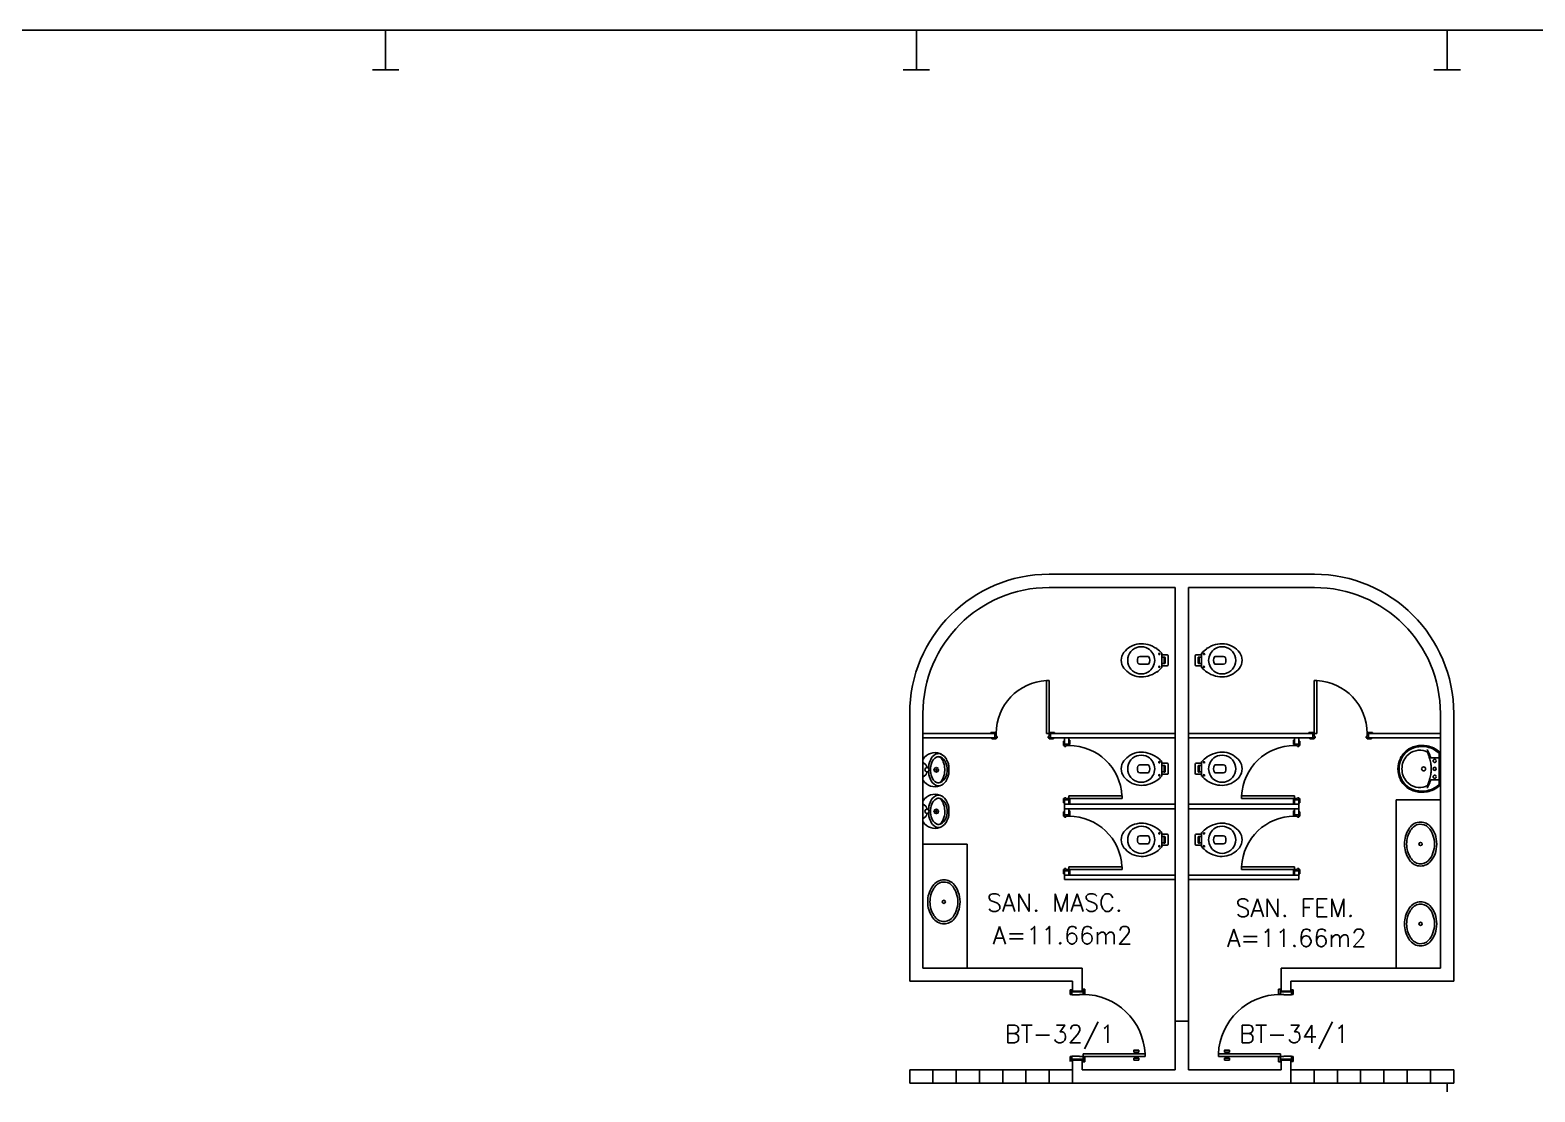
# Model space of a CAD drawing. Extents: x -33.4 to 46.7, y 3.2 to 48.6.
# Drawn here: x -5.62 to 11.4, y 29.24 to 41.24 of the extents above; entities that cross this region are included whole.
import ezdxf

# ---------------------------------------------------------------- set-up
doc = ezdxf.new("R2010")
doc.units = 0
doc.header["$LTSCALE"] = 0.01
doc.header["$MEASUREMENT"] = 0
for name, pattern in [('DASHDOT', [1, 0.5, -0.25, 0, -0.25]), ('DASHED', [0.75, 0.5, -0.25]), ('HIDDEN', [0.375, 0.25, -0.125])]:
    doc.linetypes.add(name, pattern=pattern)
doc.layers.get('0').update_dxf_attribs({"linetype": 'CONTINUOUS'})
for name, color, linetype in [('1', 1, 'CONTINUOUS'), ('3', 2, 'CONTINUOUS'), ('6', 2, 'CONTINUOUS'), ('ALV', 2, 'CONTINUOUS'), ('AREA', 2, 'CONTINUOUS'), ('ENDEREÇO_NOVO', 2, 'CONTINUOUS'), ('ESTR', 9, 'CONTINUOUS'), ('MARCO', 2, 'CONTINUOUS'), ('MOB-WC', 2, 'CONTINUOUS'), ('PC', 2, 'CONTINUOUS'), ('PISO', 1, 'CONTINUOUS'), ('PORTA', 2, 'CONTINUOUS'), ('PROJ', 1, 'HIDDEN'), ('TEXTO', 2, 'CONTINUOUS')]:
    doc.layers.add(name, color=color, linetype=linetype)
doc.styles.add('UNB-100', font='simplex.shx', dxfattribs={"height": 0.2})
doc.styles.add('UNB1-100', font='simplex.shx', dxfattribs={"height": 0.3})

# ---------------------------------------------------------------- blocks, each defined once
blk = doc.blocks.new('PILAR')
at = {"layer": 'ALV'}
for p, q in [((-0.15, 0.225), (0.15, 0.225)), ((0, 0.225), (0, -0.225)), ((-0.15, -0.225), (0.15, -0.225))]:
    blk.add_line(p, q, dxfattribs=at)

msp = doc.modelspace()

# ---------------------------------------------------------------- linework, layer by layer
at = {"color": 1}
for points in [[(9.848, 32.887, -0.108162), (9.871, 32.998, -0.130345), (9.948, 33.096, -0.098496), (10.048, 33.143, -0.106524), (10.178, 33.146, -0.056129), (10.248, 33.123, -0.077465), (10.323, 33.072, -0.260144), (10.328, 33.062), (10.328, 32.887), (10.328, 32.712, -0.260144), (10.323, 32.702, -0.077465), (10.248, 32.65, -0.056129), (10.178, 32.627, -0.106524), (10.048, 32.63, -0.098496), (9.948, 32.677, -0.130345), (9.871, 32.775, -0.108162)], [(9.893, 32.887, -0.185962), (9.948, 33.033, -0.148743), (10.048, 33.092, -0.142138), (10.16, 33.087, -0.114165), (10.175, 33.079, -0.094603), (10.185, 33.066, -0.04407), (10.194, 33.044, -0.029789), (10.209, 32.997, -0.032251), (10.22, 32.937, -0.033186), (10.223, 32.887, -0.033186), (10.22, 32.837, -0.032251), (10.209, 32.777, -0.029789), (10.194, 32.73, -0.04407), (10.185, 32.708, -0.094603), (10.175, 32.695, -0.114165), (10.16, 32.687, -0.142138), (10.048, 32.681, -0.148743), (9.948, 32.74, -0.185962)]]:
    msp.add_lwpolyline(points, format="xyb", close=True, dxfattribs=at)
at = {"color": 1, "linetype": 'HIDDEN'}
for centre in [(10.263, 32.977), (10.263, 32.797)]:
    msp.add_circle(centre, 0.0175, dxfattribs=at)
at = {"color": 1}
msp.add_circle((10.263, 32.887), 0.0175, dxfattribs=at)
at = {"layer": '1'}
for p, q in [((9.828, 32.536), (10.328, 32.536)), ((9.828, 32.536), (9.828, 30.636)), ((4.478, 32.036), (4.978, 32.036)), ((4.978, 32.036), (4.978, 30.636))]:
    msp.add_line(p, q, dxfattribs=at)
for points in [[(9.921, 32.037, -0.145827), (9.969, 32.205, -0.090827), (10.015, 32.257, -0.12568), (10.088, 32.285, -0.221372), (10.209, 32.243, -0.186059), (10.286, 32.037, -0.186059)], [(9.921, 32.037, 0.145827), (9.969, 31.869, 0.090827), (10.015, 31.817, 0.12568), (10.088, 31.789, 0.221372), (10.209, 31.831, 0.186059), (10.286, 32.037, 0.186059)], [(4.532, 31.384, -0.145827), (4.58, 31.552, -0.090827), (4.626, 31.604, -0.12568), (4.699, 31.632, -0.221372), (4.82, 31.59, -0.186059), (4.897, 31.384, -0.186059)], [(4.532, 31.384, 0.145827), (4.58, 31.216, 0.090827), (4.626, 31.164, 0.12568), (4.699, 31.136, 0.221372), (4.82, 31.178, 0.186059), (4.897, 31.384, 0.186059)], [(9.921, 31.135, -0.145827), (9.969, 31.303, -0.090827), (10.015, 31.355, -0.12568), (10.088, 31.383, -0.221372), (10.209, 31.341, -0.186059), (10.286, 31.135, -0.186059)], [(9.921, 31.135, 0.145827), (9.969, 30.967, 0.090827), (10.015, 30.915, 0.12568), (10.088, 30.886, 0.221372), (10.209, 30.929, 0.186059), (10.286, 31.135, 0.186059)]]:
    msp.add_lwpolyline(points, format="xyb", dxfattribs=at)
for points in [[(9.946, 32.037, -0.14623), (9.991, 32.192, -0.09047), (10.03, 32.237, -0.123903), (10.091, 32.26, -0.21906), (10.191, 32.225, -0.185248), (10.261, 32.037, -0.185248), (10.191, 31.848, -0.21906), (10.091, 31.813, -0.123903), (10.03, 31.837, -0.09047), (9.991, 31.882, -0.14623)], [(4.557, 31.384, 0.14623), (4.602, 31.229, 0.09047), (4.641, 31.184, 0.123903), (4.702, 31.161, 0.21906), (4.802, 31.196, 0.185248), (4.872, 31.384, 0.185248), (4.802, 31.573, 0.21906), (4.702, 31.608, 0.123903), (4.641, 31.584, 0.09047), (4.602, 31.539, 0.14623)], [(9.946, 31.135, 0.14623), (9.991, 30.98, 0.09047), (10.03, 30.935, 0.123903), (10.091, 30.911, 0.21906), (10.191, 30.946, 0.185248), (10.261, 31.135, 0.185248), (10.191, 31.323, 0.21906), (10.091, 31.358, 0.123903), (10.03, 31.335, 0.09047), (9.991, 31.29, 0.14623)]]:
    msp.add_lwpolyline(points, format="xyb", close=True, dxfattribs=at)
for centre in [(10.103, 32.037), (4.714, 31.384), (10.103, 31.135)]:
    msp.add_circle(centre, 0.018, dxfattribs=at)
at = {"layer": '3', "color": 1}
for p, q in [((10.224, 33.012), (10.313, 33.012)), ((10.313, 32.761), (10.224, 32.761))]:
    msp.add_line(p, q, dxfattribs=at)
at = {"layer": '3'}
for p, q in [((6.141, 30.391), (6.161, 30.391)), ((6.141, 30.391), (6.141, 30.336)), ((6.141, 30.336), (6.161, 30.336)), ((6.161, 30.391), (6.161, 30.331)), ((6.161, 30.391), (6.161, 30.331)), ((6.288, 30.366), (6.161, 30.366)), ((6.203, 30.331), (6.161, 30.331)), ((6.248, 30.331), (6.203, 30.331)), ((6.288, 30.336), (6.248, 30.336)), ((6.248, 30.336), (6.248, 30.331)), ((6.288, 30.396), (6.288, 30.336)), ((6.308, 30.396), (6.288, 30.396)), ((6.308, 30.341), (6.288, 30.341)), ((6.308, 30.396), (6.308, 30.341)), ((8.498, 30.396), (8.498, 30.341)), ((8.498, 30.396), (8.518, 30.396)), ((8.498, 30.341), (8.518, 30.341)), ((8.518, 30.396), (8.518, 30.336)), ((8.518, 30.366), (8.644, 30.366)), ((8.518, 30.336), (8.558, 30.336)), ((8.558, 30.336), (8.558, 30.331)), ((8.558, 30.331), (8.603, 30.331)), ((8.603, 30.331), (8.644, 30.331)), ((8.644, 30.391), (8.644, 30.331)), ((8.644, 30.391), (8.644, 30.331)), ((8.664, 30.391), (8.644, 30.391)), ((8.664, 30.336), (8.644, 30.336)), ((8.664, 30.391), (8.664, 30.336)), ((6.288, 29.606), (6.161, 29.606)), ((6.248, 29.641), (6.203, 29.641)), ((6.248, 29.636), (6.248, 29.641)), ((6.288, 29.636), (6.248, 29.636)), ((6.988, 29.666), (6.288, 29.666)), ((6.288, 29.666), (6.288, 29.636)), ((6.288, 29.636), (6.988, 29.636)), ((6.288, 29.576), (6.288, 29.636)), ((6.308, 29.631), (6.288, 29.631)), ((6.308, 29.576), (6.308, 29.631)), ((6.863, 29.708), (6.917, 29.708)), ((6.863, 29.685), (6.863, 29.708)), ((6.917, 29.685), (6.863, 29.685)), ((6.863, 29.617), (6.863, 29.594)), ((6.917, 29.617), (6.863, 29.617)), ((6.917, 29.708), (6.917, 29.685)), ((6.917, 29.594), (6.917, 29.617)), ((6.988, 29.636), (6.988, 29.666)), ((7.818, 29.666), (8.518, 29.666)), ((7.818, 29.636), (7.818, 29.666)), ((8.518, 29.636), (7.818, 29.636)), ((7.888, 29.708), (7.888, 29.685)), ((7.943, 29.708), (7.888, 29.708)), ((7.888, 29.685), (7.943, 29.685)), ((7.888, 29.594), (7.888, 29.617)), ((7.888, 29.617), (7.943, 29.617)), ((7.943, 29.685), (7.943, 29.708)), ((7.943, 29.617), (7.943, 29.594)), ((8.498, 29.631), (8.518, 29.631)), ((8.498, 29.576), (8.498, 29.631)), ((8.518, 29.666), (8.518, 29.636)), ((8.518, 29.576), (8.518, 29.636)), ((8.518, 29.636), (8.558, 29.636)), ((8.518, 29.606), (8.644, 29.606)), ((8.558, 29.636), (8.558, 29.641)), ((8.558, 29.641), (8.603, 29.641)), ((6.308, 29.576), (6.288, 29.576)), ((6.863, 29.594), (6.917, 29.594)), ((7.943, 29.594), (7.888, 29.594)), ((8.498, 29.576), (8.518, 29.576))]:
    msp.add_line(p, q, dxfattribs=at)
at = {"layer": '3', "color": 1}
msp.add_lwpolyline([(9.861, 32.887, -0.108329), (9.883, 32.993, -0.130418), (9.955, 33.086, -0.098355), (10.051, 33.131, -0.106392), (10.175, 33.134, -0.055971), (10.242, 33.112, -0.069473), (10.308, 33.068, -0.21084), (10.313, 33.057), (10.313, 32.887), (10.313, 32.717, -0.21084), (10.308, 32.705, -0.069473), (10.242, 32.662, -0.055971), (10.175, 32.64, -0.106392), (10.051, 32.643, -0.098355), (9.955, 32.688, -0.130418), (9.883, 32.781, -0.108329), (9.861, 32.887)], format="xyb", dxfattribs=at)
msp.add_circle((10.138, 32.887), 0.0225, dxfattribs=at)
for centre, radius, start, end in [((10.161, 33.087), 0.0238, 25.5404, 54.0708), ((9.447, 32.723), 0.825, 24.6387, 26.9534), ((9.385, 32.731), 0.879, 19.1503, 22.4827), ((10.225, 33.023), 0.0107, 201.2918, 264.2334), ((10.161, 32.687), 0.0238, 305.9292, 334.4596), ((9.447, 33.051), 0.825, 333.0466, 335.3613), ((9.385, 33.043), 0.879, 337.5173, 340.8497), ((10.225, 32.751), 0.0107, 95.7666, 158.7082)]:
    msp.add_arc(centre, radius, start, end, dxfattribs=at)
at = {"layer": '6'}
for points in [[(6.917, 29.708), (6.917, 29.685), (6.863, 29.685), (6.863, 29.708)], [(7.943, 29.708), (7.943, 29.685), (7.888, 29.685), (7.888, 29.708)]]:
    msp.add_lwpolyline(points, close=True, dxfattribs=at)
at = {"layer": 'ALV'}
for p, q in [((5.903, 35.086), (8.903, 35.086)), ((5.903, 34.936), (7.328, 34.936)), ((7.328, 34.936), (7.328, 29.486)), ((7.478, 34.936), (8.903, 34.936)), ((7.478, 34.936), (7.478, 29.486)), ((4.328, 33.511), (4.328, 30.486)), ((4.478, 33.511), (4.478, 30.636)), ((10.328, 33.511), (10.328, 30.636)), ((10.478, 33.511), (10.478, 30.486)), ((4.478, 33.286), (5.29, 33.286)), ((4.478, 33.236), (5.29, 33.236)), ((5.92, 33.286), (7.328, 33.286)), ((5.92, 33.236), (7.328, 33.236)), ((8.885, 33.286), (7.478, 33.286)), ((8.885, 33.236), (7.478, 33.236)), ((10.328, 33.286), (9.515, 33.286)), ((10.328, 33.236), (9.515, 33.236)), ((7.328, 32.486), (6.078, 32.486)), ((7.328, 32.436), (6.078, 32.436)), ((7.478, 32.486), (8.728, 32.486)), ((7.478, 32.436), (8.728, 32.436)), ((6.078, 31.686), (7.328, 31.686)), ((8.728, 31.686), (7.478, 31.686)), ((6.078, 31.636), (7.328, 31.636)), ((8.728, 31.636), (7.478, 31.636)), ((4.478, 30.636), (6.278, 30.636)), ((6.278, 30.636), (6.278, 30.376)), ((8.528, 30.636), (8.528, 30.376)), ((8.528, 30.636), (10.328, 30.636)), ((4.328, 30.486), (6.168, 30.486)), ((6.168, 30.486), (6.168, 30.376)), ((8.638, 30.486), (8.638, 30.376)), ((8.638, 30.486), (10.478, 30.486)), ((6.168, 30.376), (6.278, 30.376)), ((8.638, 30.376), (8.528, 30.376)), ((7.328, 30.036), (7.478, 30.036)), ((6.141, 29.581), (6.141, 29.636)), ((6.141, 29.636), (6.161, 29.636)), ((6.161, 29.581), (6.161, 29.641)), ((6.203, 29.641), (6.161, 29.641)), ((8.603, 29.641), (8.644, 29.641)), ((8.644, 29.581), (8.644, 29.641)), ((8.664, 29.636), (8.644, 29.636)), ((8.664, 29.581), (8.664, 29.636)), ((4.328, 29.336), (4.328, 29.486)), ((4.328, 29.486), (6.168, 29.486)), ((4.59, 29.336), (4.59, 29.486)), ((4.853, 29.336), (4.853, 29.486)), ((5.116, 29.336), (5.116, 29.486)), ((5.379, 29.336), (5.379, 29.486)), ((5.642, 29.336), (5.642, 29.486)), ((5.905, 29.336), (5.905, 29.486)), ((6.168, 29.596), (6.278, 29.596)), ((6.168, 29.596), (6.168, 29.486)), ((6.168, 29.486), (6.168, 29.336)), ((6.278, 29.596), (6.278, 29.486)), ((6.278, 29.486), (7.328, 29.486)), ((7.478, 29.486), (8.528, 29.486)), ((8.528, 29.596), (8.528, 29.486)), ((8.638, 29.596), (8.528, 29.596)), ((8.638, 29.596), (8.638, 29.486)), ((8.638, 29.486), (8.638, 29.336)), ((10.478, 29.486), (8.638, 29.486)), ((8.664, 29.581), (8.644, 29.581)), ((8.9, 29.336), (8.9, 29.486)), ((9.163, 29.336), (9.163, 29.486)), ((9.426, 29.336), (9.426, 29.486)), ((9.689, 29.336), (9.689, 29.486)), ((9.952, 29.336), (9.952, 29.486)), ((10.215, 29.336), (10.215, 29.486)), ((10.478, 29.336), (10.478, 29.486)), ((6.168, 29.336), (4.328, 29.336)), ((6.168, 29.336), (8.638, 29.336)), ((8.638, 29.336), (10.478, 29.336))]:
    msp.add_line(p, q, dxfattribs=at)
at = {"layer": 'ALV', "color": 2}
for p, q in [((5.29, 33.286), (5.29, 33.236)), ((5.92, 33.286), (5.92, 33.236)), ((6.078, 33.236), (6.078, 33.166)), ((6.128, 33.236), (6.128, 33.166)), ((8.678, 33.236), (8.678, 33.166)), ((8.728, 33.236), (8.728, 33.166)), ((8.885, 33.286), (8.885, 33.236)), ((9.515, 33.286), (9.515, 33.236)), ((6.128, 33.166), (6.078, 33.166)), ((8.678, 33.166), (8.728, 33.166)), ((6.128, 32.536), (6.078, 32.536)), ((6.078, 32.536), (6.078, 32.366)), ((6.128, 32.536), (6.128, 32.486)), ((8.678, 32.536), (8.678, 32.486)), ((8.678, 32.536), (8.728, 32.536)), ((8.728, 32.536), (8.728, 32.366)), ((6.128, 32.366), (6.078, 32.366)), ((6.128, 32.436), (6.128, 32.366)), ((8.678, 32.436), (8.678, 32.366)), ((8.678, 32.366), (8.728, 32.366)), ((6.128, 31.736), (6.078, 31.736)), ((6.078, 31.736), (6.078, 31.636)), ((6.128, 31.736), (6.128, 31.686)), ((8.678, 31.736), (8.678, 31.686)), ((8.678, 31.736), (8.728, 31.736)), ((8.728, 31.736), (8.728, 31.636))]:
    msp.add_line(p, q, dxfattribs=at)
at = {"layer": 'ALV'}
for centre, radius, start, end in [((5.903, 33.511), 1.575, 90, 180), ((8.903, 33.511), 1.575, 0, 90), ((5.903, 33.511), 1.425, 90, 180), ((8.903, 33.511), 1.425, 0, 90)]:
    msp.add_arc(centre, radius, start, end, dxfattribs=at)
at = {"layer": 'MARCO', "color": 2}
for p, q in [((5.245, 33.286), (5.245, 33.296)), ((5.245, 33.296), (5.295, 33.296)), ((5.255, 33.226), (5.255, 33.236)), ((5.305, 33.226), (5.255, 33.226)), ((5.29, 33.286), (5.295, 33.286)), ((5.29, 33.236), (5.305, 33.236)), ((5.295, 33.296), (5.295, 33.286)), ((5.295, 33.286), (5.305, 33.286)), ((5.305, 33.286), (5.305, 33.251)), ((5.305, 33.251), (5.315, 33.251)), ((5.315, 33.236), (5.305, 33.236)), ((5.305, 33.236), (5.305, 33.226)), ((5.315, 33.251), (5.315, 33.236)), ((5.905, 33.251), (5.895, 33.251)), ((5.895, 33.251), (5.895, 33.236)), ((5.895, 33.236), (5.905, 33.236)), ((5.915, 33.286), (5.905, 33.286)), ((5.905, 33.286), (5.905, 33.251)), ((5.905, 33.236), (5.905, 33.226)), ((5.92, 33.236), (5.905, 33.236)), ((5.905, 33.226), (5.955, 33.226)), ((5.965, 33.296), (5.915, 33.296)), ((5.915, 33.296), (5.915, 33.286)), ((5.92, 33.286), (5.915, 33.286)), ((5.955, 33.226), (5.955, 33.236)), ((5.965, 33.286), (5.965, 33.296)), ((6.068, 33.151), (6.068, 33.201)), ((6.068, 33.201), (6.078, 33.201)), ((6.128, 33.211), (6.138, 33.211)), ((6.138, 33.211), (6.138, 33.161)), ((8.668, 33.211), (8.668, 33.161)), ((8.678, 33.211), (8.668, 33.211)), ((8.738, 33.201), (8.728, 33.201)), ((8.738, 33.151), (8.738, 33.201)), ((8.84, 33.296), (8.89, 33.296)), ((8.84, 33.286), (8.84, 33.296)), ((8.85, 33.226), (8.85, 33.236)), ((8.9, 33.226), (8.85, 33.226)), ((8.885, 33.286), (8.89, 33.286)), ((8.885, 33.236), (8.9, 33.236)), ((8.89, 33.296), (8.89, 33.286)), ((8.89, 33.286), (8.9, 33.286)), ((8.9, 33.286), (8.9, 33.251)), ((8.9, 33.251), (8.91, 33.251)), ((8.9, 33.236), (8.9, 33.226)), ((8.91, 33.236), (8.9, 33.236)), ((8.91, 33.251), (8.91, 33.236)), ((9.49, 33.251), (9.49, 33.236)), ((9.5, 33.251), (9.49, 33.251)), ((9.49, 33.236), (9.5, 33.236)), ((9.5, 33.286), (9.5, 33.251)), ((9.51, 33.286), (9.5, 33.286)), ((9.515, 33.236), (9.5, 33.236)), ((9.5, 33.236), (9.5, 33.226)), ((9.5, 33.226), (9.55, 33.226)), ((9.51, 33.296), (9.51, 33.286)), ((9.56, 33.296), (9.51, 33.296)), ((9.515, 33.286), (9.51, 33.286)), ((9.55, 33.226), (9.55, 33.236)), ((9.56, 33.286), (9.56, 33.296)), ((6.078, 33.151), (6.068, 33.151)), ((6.078, 33.166), (6.078, 33.151)), ((6.078, 33.141), (6.078, 33.151)), ((6.093, 33.141), (6.078, 33.141)), ((6.128, 33.151), (6.093, 33.151)), ((6.093, 33.151), (6.093, 33.141)), ((6.128, 33.166), (6.128, 33.161)), ((6.138, 33.161), (6.128, 33.161)), ((6.128, 33.161), (6.128, 33.151)), ((8.668, 33.161), (8.678, 33.161)), ((8.678, 33.166), (8.678, 33.161)), ((8.678, 33.161), (8.678, 33.151)), ((8.678, 33.151), (8.713, 33.151)), ((8.713, 33.151), (8.713, 33.141)), ((8.713, 33.141), (8.728, 33.141)), ((8.728, 33.166), (8.728, 33.151)), ((8.728, 33.151), (8.738, 33.151)), ((8.728, 33.141), (8.728, 33.151)), ((6.078, 32.551), (6.068, 32.551)), ((6.068, 32.551), (6.068, 32.501)), ((6.068, 32.501), (6.078, 32.501)), ((6.093, 32.561), (6.078, 32.561)), ((6.078, 32.561), (6.078, 32.551)), ((6.078, 32.536), (6.078, 32.551)), ((6.093, 32.551), (6.093, 32.561)), ((6.128, 32.551), (6.093, 32.551)), ((6.128, 32.541), (6.128, 32.551)), ((6.138, 32.541), (6.128, 32.541)), ((6.128, 32.536), (6.128, 32.541)), ((6.138, 32.491), (6.138, 32.541)), ((8.668, 32.541), (8.678, 32.541)), ((8.668, 32.491), (8.668, 32.541)), ((8.678, 32.551), (8.713, 32.551)), ((8.678, 32.541), (8.678, 32.551)), ((8.678, 32.536), (8.678, 32.541)), ((8.713, 32.561), (8.728, 32.561)), ((8.713, 32.551), (8.713, 32.561)), ((8.728, 32.561), (8.728, 32.551)), ((8.728, 32.536), (8.728, 32.551)), ((8.728, 32.551), (8.738, 32.551)), ((8.738, 32.501), (8.728, 32.501)), ((8.738, 32.551), (8.738, 32.501)), ((6.068, 32.351), (6.068, 32.401)), ((6.068, 32.401), (6.078, 32.401)), ((6.078, 32.351), (6.068, 32.351)), ((6.078, 32.366), (6.078, 32.351)), ((6.078, 32.341), (6.078, 32.351)), ((6.093, 32.341), (6.078, 32.341)), ((6.128, 32.351), (6.093, 32.351)), ((6.093, 32.351), (6.093, 32.341)), ((6.128, 32.491), (6.138, 32.491)), ((6.128, 32.411), (6.138, 32.411)), ((6.128, 32.366), (6.128, 32.361)), ((6.138, 32.361), (6.128, 32.361)), ((6.128, 32.361), (6.128, 32.351)), ((6.138, 32.411), (6.138, 32.361)), ((8.678, 32.491), (8.668, 32.491)), ((8.668, 32.411), (8.668, 32.361)), ((8.678, 32.411), (8.668, 32.411)), ((8.668, 32.361), (8.678, 32.361)), ((8.678, 32.366), (8.678, 32.361)), ((8.678, 32.361), (8.678, 32.351)), ((8.678, 32.351), (8.713, 32.351)), ((8.713, 32.351), (8.713, 32.341)), ((8.713, 32.341), (8.728, 32.341)), ((8.738, 32.401), (8.728, 32.401)), ((8.728, 32.366), (8.728, 32.351)), ((8.728, 32.351), (8.738, 32.351)), ((8.728, 32.341), (8.728, 32.351)), ((8.738, 32.351), (8.738, 32.401)), ((6.078, 31.751), (6.068, 31.751)), ((6.068, 31.751), (6.068, 31.701)), ((6.068, 31.701), (6.078, 31.701)), ((6.093, 31.761), (6.078, 31.761)), ((6.078, 31.761), (6.078, 31.751)), ((6.078, 31.736), (6.078, 31.751)), ((6.093, 31.751), (6.093, 31.761)), ((6.128, 31.751), (6.093, 31.751)), ((6.128, 31.741), (6.128, 31.751)), ((6.138, 31.741), (6.128, 31.741)), ((6.128, 31.736), (6.128, 31.741)), ((6.128, 31.691), (6.138, 31.691)), ((6.138, 31.691), (6.138, 31.741)), ((8.668, 31.741), (8.678, 31.741)), ((8.668, 31.691), (8.668, 31.741)), ((8.678, 31.691), (8.668, 31.691)), ((8.678, 31.751), (8.713, 31.751)), ((8.678, 31.741), (8.678, 31.751)), ((8.678, 31.736), (8.678, 31.741)), ((8.713, 31.761), (8.728, 31.761)), ((8.713, 31.751), (8.713, 31.761)), ((8.728, 31.761), (8.728, 31.751)), ((8.728, 31.736), (8.728, 31.751)), ((8.728, 31.751), (8.738, 31.751)), ((8.738, 31.701), (8.728, 31.701)), ((8.738, 31.751), (8.738, 31.701))]:
    msp.add_line(p, q, dxfattribs=at)
at = {"layer": 'MOB-WC', "color": 1}
for p, q in [((7.18, 34.188), (7.18, 34.183)), ((7.18, 34.183), (7.18, 34.176)), ((7.18, 34.176), (7.238, 34.176)), ((7.238, 34.051), (7.18, 34.051)), ((7.18, 34.051), (7.18, 34.044)), ((7.18, 34.044), (7.18, 34.039)), ((7.25, 34.165), (7.25, 34.113)), ((7.25, 34.113), (7.25, 34.062)), ((7.555, 34.165), (7.555, 34.113)), ((7.555, 34.113), (7.555, 34.062)), ((7.625, 34.176), (7.567, 34.176)), ((7.567, 34.051), (7.625, 34.051)), ((7.625, 34.188), (7.625, 34.183)), ((7.625, 34.183), (7.625, 34.176)), ((7.625, 34.051), (7.625, 34.044)), ((7.625, 34.044), (7.625, 34.039)), ((7.18, 32.962), (7.18, 32.957)), ((7.18, 32.957), (7.18, 32.95)), ((7.18, 32.95), (7.238, 32.95)), ((7.25, 32.939), (7.25, 32.888)), ((7.25, 32.888), (7.25, 32.836)), ((7.555, 32.939), (7.555, 32.888)), ((7.555, 32.888), (7.555, 32.836)), ((7.625, 32.95), (7.567, 32.95)), ((7.625, 32.962), (7.625, 32.957)), ((7.625, 32.957), (7.625, 32.95)), ((7.238, 32.825), (7.18, 32.825)), ((7.18, 32.825), (7.18, 32.818)), ((7.18, 32.818), (7.18, 32.813)), ((7.567, 32.825), (7.625, 32.825)), ((7.625, 32.825), (7.625, 32.818)), ((7.625, 32.818), (7.625, 32.813)), ((7.18, 32.16), (7.18, 32.155)), ((7.18, 32.155), (7.18, 32.148)), ((7.625, 32.16), (7.625, 32.155)), ((7.625, 32.155), (7.625, 32.148)), ((7.18, 32.148), (7.238, 32.148)), ((7.238, 32.023), (7.18, 32.023)), ((7.18, 32.023), (7.18, 32.016)), ((7.18, 32.016), (7.18, 32.011)), ((7.25, 32.137), (7.25, 32.085)), ((7.25, 32.085), (7.25, 32.034)), ((7.555, 32.137), (7.555, 32.085)), ((7.555, 32.085), (7.555, 32.034)), ((7.625, 32.148), (7.567, 32.148)), ((7.567, 32.023), (7.625, 32.023)), ((7.625, 32.023), (7.625, 32.016)), ((7.625, 32.016), (7.625, 32.011))]:
    msp.add_line(p, q, dxfattribs=at)
for points in [[(7.098, 34.113, 0.268395), (7.02, 34.247, 0.179674), (6.92, 34.264, 0.170707), (6.829, 34.213, 0.179561), (6.792, 34.113, 0.179561), (6.829, 34.013, 0.170707), (6.92, 33.962, 0.179674), (7.02, 33.98, 0.268395)], [(7.707, 34.113, -0.268395), (7.785, 34.247, -0.179674), (7.885, 34.264, -0.170707), (7.976, 34.213, -0.179561), (8.013, 34.113, -0.179561), (7.976, 34.013, -0.170707), (7.885, 33.962, -0.179674), (7.785, 33.98, -0.268395)], [(6.907, 34.083, -0.183333), (6.907, 34.143, -0.302776), (6.93, 34.158), (7.026, 34.158, -0.370787), (7.026, 34.069), (6.93, 34.069, -0.302776)], [(7.898, 34.083, 0.183333), (7.898, 34.143, 0.302776), (7.875, 34.158), (7.779, 34.158, 0.370787), (7.779, 34.069), (7.875, 34.069, 0.302776)], [(7.098, 32.888, 0.268395), (7.02, 33.021, 0.179674), (6.92, 33.039, 0.170707), (6.829, 32.988, 0.179561), (6.792, 32.888, 0.179561), (6.829, 32.788, 0.170707), (6.92, 32.737, 0.179674), (7.02, 32.754, 0.268395)], [(7.707, 32.888, -0.268395), (7.785, 33.021, -0.179674), (7.885, 33.039, -0.170707), (7.976, 32.988, -0.179561), (8.013, 32.888, -0.179561), (7.976, 32.788, -0.170707), (7.885, 32.737, -0.179674), (7.785, 32.754, -0.268395)], [(6.907, 32.858, -0.183333), (6.907, 32.918, -0.302776), (6.93, 32.932), (7.026, 32.932, -0.370787), (7.026, 32.843), (6.93, 32.843, -0.302776)], [(7.898, 32.858, 0.183333), (7.898, 32.918, 0.302776), (7.875, 32.932), (7.779, 32.932, 0.370787), (7.779, 32.843), (7.875, 32.843, 0.302776)], [(7.098, 32.085, 0.268395), (7.02, 32.219, 0.179674), (6.92, 32.236, 0.170707), (6.829, 32.185, 0.179561), (6.792, 32.085, 0.179561), (6.829, 31.985, 0.170707), (6.92, 31.934, 0.179674), (7.02, 31.952, 0.268395)], [(7.707, 32.085, -0.268395), (7.785, 32.219, -0.179674), (7.885, 32.236, -0.170707), (7.976, 32.185, -0.179561), (8.013, 32.085, -0.179561), (7.976, 31.985, -0.170707), (7.885, 31.934, -0.179674), (7.785, 31.952, -0.268395)], [(6.907, 32.055, -0.183333), (6.907, 32.115, -0.302776), (6.93, 32.13), (7.026, 32.13, -0.370787), (7.026, 32.041), (6.93, 32.041, -0.302776)], [(7.898, 32.055, 0.183333), (7.898, 32.115, 0.302776), (7.875, 32.13), (7.779, 32.13, 0.370787), (7.779, 32.041), (7.875, 32.041, 0.302776)]]:
    msp.add_lwpolyline(points, format="xyb", close=True, dxfattribs=at)
for points in [[(7.18, 34.176), (7.18, 34.113)], [(7.18, 34.051), (7.18, 34.113)], [(7.203, 34.149), (7.203, 34.113), (7.203, 34.078)], [(7.602, 34.149), (7.602, 34.113), (7.602, 34.078)], [(7.625, 34.176), (7.625, 34.113)], [(7.625, 34.051), (7.625, 34.113)], [(7.18, 32.95), (7.18, 32.888)], [(7.18, 32.825), (7.18, 32.888)], [(7.203, 32.923), (7.203, 32.888), (7.203, 32.852)], [(7.602, 32.923), (7.602, 32.888), (7.602, 32.852)], [(7.625, 32.95), (7.625, 32.888)], [(7.625, 32.825), (7.625, 32.888)], [(7.18, 32.148), (7.18, 32.085)], [(7.18, 32.023), (7.18, 32.085)], [(7.203, 32.121), (7.203, 32.085), (7.203, 32.05)], [(7.602, 32.121), (7.602, 32.085), (7.602, 32.05)], [(7.625, 32.148), (7.625, 32.085)], [(7.625, 32.023), (7.625, 32.085)]]:
    msp.add_lwpolyline(points, dxfattribs=at)
for points in [[(7.18, 34.157, 0.380199), (7.188, 34.149), (7.199, 34.149, 0.087349), (7.203, 34.15, -0.172037), (7.212, 34.15, -0.102747), (7.214, 34.149, -0.167994), (7.215, 34.145), (7.215, 34.113)], [(7.18, 34.07, -0.380199), (7.188, 34.077), (7.199, 34.077, -0.087349), (7.203, 34.076, 0.172037), (7.212, 34.076, 0.102747), (7.214, 34.078, 0.167994), (7.215, 34.082), (7.215, 34.113)], [(7.625, 34.157, -0.380199), (7.617, 34.149), (7.606, 34.149, -0.087349), (7.602, 34.15, 0.172037), (7.594, 34.15, 0.102747), (7.592, 34.149, 0.167994), (7.59, 34.145), (7.59, 34.113)], [(7.625, 34.07, 0.380199), (7.617, 34.077), (7.606, 34.077, 0.087349), (7.602, 34.076, -0.172037), (7.594, 34.076, -0.102747), (7.592, 34.078, -0.167994), (7.59, 34.082), (7.59, 34.113)], [(7.18, 32.931, 0.380199), (7.188, 32.924), (7.199, 32.924, 0.087349), (7.203, 32.925, -0.172037), (7.212, 32.925, -0.102747), (7.214, 32.923, -0.167994), (7.215, 32.919), (7.215, 32.888)], [(7.18, 32.844, -0.380199), (7.188, 32.852), (7.199, 32.852, -0.087349), (7.203, 32.851, 0.172037), (7.212, 32.851, 0.102747), (7.214, 32.852, 0.167994), (7.215, 32.856), (7.215, 32.888)], [(7.625, 32.931, -0.380199), (7.617, 32.924), (7.606, 32.924, -0.087349), (7.602, 32.925, 0.172037), (7.594, 32.925, 0.102747), (7.592, 32.923, 0.167994), (7.59, 32.919), (7.59, 32.888)], [(7.625, 32.844, 0.380199), (7.617, 32.852), (7.606, 32.852, 0.087349), (7.602, 32.851, -0.172037), (7.594, 32.851, -0.102747), (7.592, 32.852, -0.167994), (7.59, 32.856), (7.59, 32.888)], [(7.18, 32.129, 0.380199), (7.188, 32.121), (7.199, 32.121, 0.087349), (7.203, 32.122, -0.172037), (7.212, 32.122, -0.102747), (7.214, 32.121, -0.167994), (7.215, 32.117), (7.215, 32.085)], [(7.18, 32.042, -0.380199), (7.188, 32.049), (7.199, 32.049, -0.087349), (7.203, 32.048, 0.172037), (7.212, 32.048, 0.102747), (7.214, 32.05, 0.167994), (7.215, 32.054), (7.215, 32.085)], [(7.625, 32.129, -0.380199), (7.617, 32.121), (7.606, 32.121, -0.087349), (7.602, 32.122, 0.172037), (7.594, 32.122, 0.102747), (7.592, 32.121, 0.167994), (7.59, 32.117), (7.59, 32.085)], [(7.625, 32.042, 0.380199), (7.617, 32.049), (7.606, 32.049, 0.087349), (7.602, 32.048, -0.172037), (7.594, 32.048, -0.102747), (7.592, 32.05, -0.167994), (7.59, 32.054), (7.59, 32.085)]]:
    msp.add_lwpolyline(points, format="xyb", dxfattribs=at)
for centre in [(7.15, 34.186), (7.655, 34.186), (7.15, 34.04), (7.655, 34.04), (7.15, 32.961), (7.655, 32.961), (7.15, 32.815), (7.655, 32.815), (7.15, 32.158), (7.655, 32.158), (7.15, 32.012), (7.655, 32.012)]:
    msp.add_circle(centre, 0.0075, dxfattribs=at)
for centre, radius, start, end in [((6.869, 34.114), 0.149, 143.0019, 180.1282), ((6.961, 34.038), 0.268, 121.6809, 141.8397), ((6.948, 34.053), 0.248, 96.483, 121.073), ((6.95, 34.058), 0.243, 73.2378, 97.0453), ((6.932, 33.968), 0.335, 55.8476, 74.7475), ((6.939, 33.981), 0.32, 41.9479, 55.5381), ((7.17, 34.188), 0.0102, 358.3086, 45.2439), ((7.635, 34.188), 0.0102, 134.7561, 181.6914), ((7.867, 33.981), 0.32, 124.4619, 138.0521), ((7.873, 33.968), 0.335, 105.2525, 124.1524), ((7.855, 34.058), 0.243, 82.9547, 106.7622), ((7.857, 34.053), 0.248, 58.927, 83.517), ((7.844, 34.038), 0.268, 38.1603, 58.3191), ((7.936, 34.114), 0.149, 359.8718, 36.9981), ((6.869, 34.113), 0.149, 179.8718, 216.9981), ((6.939, 34.245), 0.32, 304.4619, 318.0521), ((7.17, 34.038), 0.0102, 314.7561, 1.6914), ((7.238, 34.164), 0.0118, 3.6802, 91.2989), ((7.238, 34.062), 0.0118, 268.7011, 356.3198), ((7.567, 34.164), 0.0118, 88.7011, 176.3198), ((7.567, 34.062), 0.0118, 183.6802, 271.2989), ((7.635, 34.038), 0.0102, 178.3086, 225.2439), ((7.867, 34.245), 0.32, 221.9479, 235.5381), ((7.936, 34.113), 0.149, 323.0019, 0.1282), ((6.961, 34.189), 0.268, 218.1603, 238.3191), ((6.948, 34.173), 0.248, 238.927, 263.517), ((6.95, 34.168), 0.243, 262.9547, 286.7622), ((6.932, 34.259), 0.335, 285.2525, 304.1524), ((7.873, 34.259), 0.335, 235.8476, 254.7475), ((7.855, 34.168), 0.243, 253.2378, 277.0453), ((7.857, 34.173), 0.248, 276.483, 301.073), ((7.844, 34.189), 0.268, 301.6809, 321.8397), ((6.961, 32.812), 0.268, 121.6809, 141.8397), ((6.948, 32.828), 0.248, 96.483, 121.073), ((6.95, 32.833), 0.243, 73.2378, 97.0453), ((6.932, 32.742), 0.335, 55.8476, 74.7475), ((6.939, 32.755), 0.32, 41.9479, 55.5381), ((7.867, 32.755), 0.32, 124.4619, 138.0521), ((7.873, 32.742), 0.335, 105.2525, 124.1524), ((7.855, 32.833), 0.243, 82.9547, 106.7622), ((7.857, 32.828), 0.248, 58.927, 83.517), ((7.844, 32.812), 0.268, 38.1603, 58.3191), ((6.869, 32.888), 0.149, 143.0019, 180.1282), ((6.869, 32.887), 0.149, 179.8718, 216.9981), ((7.17, 32.962), 0.0102, 358.3086, 45.2439), ((7.238, 32.938), 0.0118, 3.6802, 91.2989), ((7.238, 32.837), 0.0118, 268.7011, 356.3198), ((7.567, 32.938), 0.0118, 88.7011, 176.3198), ((7.567, 32.837), 0.0118, 183.6802, 271.2989), ((7.635, 32.962), 0.0102, 134.7561, 181.6914), ((7.936, 32.888), 0.149, 359.8718, 36.9981), ((7.936, 32.887), 0.149, 323.0019, 0.1282), ((6.961, 32.963), 0.268, 218.1603, 238.3191), ((6.948, 32.948), 0.248, 238.927, 263.517), ((6.95, 32.943), 0.243, 262.9547, 286.7622), ((6.932, 33.033), 0.335, 285.2525, 304.1524), ((6.939, 33.02), 0.32, 304.4619, 318.0521), ((7.17, 32.813), 0.0102, 314.7561, 1.6914), ((7.635, 32.813), 0.0102, 178.3086, 225.2439), ((7.867, 33.02), 0.32, 221.9479, 235.5381), ((7.873, 33.033), 0.335, 235.8476, 254.7475), ((7.855, 32.943), 0.243, 253.2378, 277.0453), ((7.857, 32.948), 0.248, 276.483, 301.073), ((7.844, 32.963), 0.268, 301.6809, 321.8397), ((6.869, 32.086), 0.149, 143.0019, 180.1282), ((6.961, 32.01), 0.268, 121.6809, 141.8397), ((6.948, 32.025), 0.248, 96.483, 121.073), ((6.95, 32.03), 0.243, 73.2378, 97.0453), ((6.932, 31.94), 0.335, 55.8476, 74.7475), ((6.939, 31.953), 0.32, 41.9479, 55.5381), ((7.17, 32.16), 0.0102, 358.3086, 45.2439), ((7.635, 32.16), 0.0102, 134.7561, 181.6914), ((7.867, 31.953), 0.32, 124.4619, 138.0521), ((7.873, 31.94), 0.335, 105.2525, 124.1524), ((7.855, 32.03), 0.243, 82.9547, 106.7622), ((7.857, 32.025), 0.248, 58.927, 83.517), ((7.844, 32.01), 0.268, 38.1603, 58.3191), ((7.936, 32.086), 0.149, 359.8718, 36.9981), ((6.869, 32.085), 0.149, 179.8718, 216.9981), ((6.961, 32.161), 0.268, 218.1603, 238.3191), ((6.939, 32.218), 0.32, 304.4619, 318.0521), ((7.17, 32.011), 0.0102, 314.7561, 1.6914), ((7.238, 32.136), 0.0118, 3.6802, 91.2989), ((7.238, 32.035), 0.0118, 268.7011, 356.3198), ((7.567, 32.136), 0.0118, 88.7011, 176.3198), ((7.567, 32.035), 0.0118, 183.6802, 271.2989), ((7.635, 32.011), 0.0102, 178.3086, 225.2439), ((7.867, 32.218), 0.32, 221.9479, 235.5381), ((7.844, 32.161), 0.268, 301.6809, 321.8397), ((7.936, 32.085), 0.149, 323.0019, 0.1282), ((6.948, 32.145), 0.248, 238.927, 263.517), ((6.95, 32.14), 0.243, 262.9547, 286.7622), ((6.932, 32.231), 0.335, 285.2525, 304.1524), ((7.873, 32.231), 0.335, 235.8476, 254.7475), ((7.855, 32.14), 0.243, 253.2378, 277.0453), ((7.857, 32.145), 0.248, 276.483, 301.073)]:
    msp.add_arc(centre, radius, start, end, dxfattribs=at)
at = {"layer": 'PC', "color": 1}
for points in [[(4.771, 32.877), (4.771, 32.879, 0.008051), (4.77, 32.911, 0.08407), (4.761, 32.955, 0.022672), (4.749, 32.983, 0.027927), (4.735, 33.009, 0.144523), (4.67, 33.06, 0.34805), (4.48, 32.997, 0.162816), (4.477, 32.988), (4.477, 32.877), (4.477, 32.765, 0.162816), (4.48, 32.757, 0.34805), (4.67, 32.694, 0.144523), (4.735, 32.745, 0.027927), (4.749, 32.771, 0.022672), (4.761, 32.799, 0.08407), (4.77, 32.842, 0.008051), (4.771, 32.875)], [(4.724, 32.877), (4.724, 32.885, 0.102017), (4.708, 32.967, 0.100634), (4.677, 33.014, 0.31043), (4.635, 33.021, 0.029837), (4.63, 33.019, 0.193887), (4.577, 32.957, 0.096635), (4.562, 32.877, 0.096635), (4.577, 32.797, 0.193887), (4.63, 32.734, 0.029837), (4.635, 32.732, 0.31043), (4.677, 32.74, 0.100634), (4.708, 32.787, 0.102017), (4.724, 32.869)], [(4.771, 32.407), (4.771, 32.408, 0.008051), (4.77, 32.441, 0.08407), (4.761, 32.485, 0.022672), (4.749, 32.513, 0.027927), (4.735, 32.538, 0.144523), (4.67, 32.59, 0.34805), (4.48, 32.527, 0.162816), (4.477, 32.518), (4.477, 32.407), (4.477, 32.295, 0.162816), (4.48, 32.287, 0.34805), (4.67, 32.224, 0.144523), (4.735, 32.275, 0.027927), (4.749, 32.301, 0.022672), (4.761, 32.328, 0.08407), (4.77, 32.372, 0.008051), (4.771, 32.405)], [(4.724, 32.407), (4.724, 32.415, 0.102017), (4.708, 32.497, 0.100634), (4.677, 32.544, 0.31043), (4.635, 32.551, 0.029837), (4.63, 32.549, 0.193887), (4.577, 32.487, 0.096635), (4.562, 32.407, 0.096635), (4.577, 32.327, 0.193887), (4.63, 32.264, 0.029837), (4.635, 32.262, 0.31043), (4.677, 32.27, 0.100634), (4.708, 32.316, 0.102017), (4.724, 32.399)]]:
    msp.add_lwpolyline(points, format="xyb", close=True, dxfattribs=at)
for points in [[(4.541, 32.893, -0.100603), (4.559, 32.977, -0.114611), (4.6, 33.038, -0.309836), (4.686, 33.052, -0.309836)], [(4.638, 33.022), (4.642, 33.024, -0.189039), (4.673, 33.022, -0.189014), (4.737, 32.956, -0.116802), (4.752, 32.877, -0.116802), (4.737, 32.797, -0.189014), (4.673, 32.732, -0.189039), (4.642, 32.73), (4.638, 32.731)], [(4.479, 32.957), (4.511, 32.934, -0.1805), (4.518, 32.922), (4.52, 32.909, 0.35029), (4.525, 32.903, -0.252034), (4.54, 32.896)], [(4.479, 32.796), (4.511, 32.82, 0.1805), (4.518, 32.831), (4.52, 32.845, -0.35029), (4.525, 32.851, 0.252034), (4.54, 32.857)], [(4.541, 32.861, 0.100603), (4.559, 32.777, 0.114611), (4.6, 32.716, 0.309836), (4.686, 32.702, 0.309836)], [(4.541, 32.423, -0.100603), (4.559, 32.507, -0.114611), (4.6, 32.568, -0.309836), (4.686, 32.582, -0.309836)], [(4.638, 32.552), (4.642, 32.553, -0.189039), (4.673, 32.552, -0.189014), (4.737, 32.486, -0.116802), (4.752, 32.407, -0.116802), (4.737, 32.327, -0.189014), (4.673, 32.262, -0.189039), (4.642, 32.26), (4.638, 32.261)], [(4.479, 32.487), (4.511, 32.464, -0.1805), (4.518, 32.452), (4.52, 32.439, 0.35029), (4.525, 32.433, -0.252034), (4.54, 32.426)], [(4.479, 32.326), (4.511, 32.35, 0.1805), (4.518, 32.361), (4.52, 32.375, -0.35029), (4.525, 32.381, 0.252034), (4.54, 32.387)], [(4.541, 32.391, 0.100603), (4.559, 32.307, 0.114611), (4.6, 32.246, 0.309836), (4.686, 32.232, 0.309836)]]:
    msp.add_lwpolyline(points, format="xyb", dxfattribs=at)
for centre, radius in [((4.523, 32.877), 0.024), ((4.605, 32.876), 0.0035), ((4.612, 32.893), 0.0035), ((4.612, 32.86), 0.0035), ((4.628, 32.9), 0.0035), ((4.629, 32.877), 0.0035), ((4.629, 32.853), 0.0035), ((4.645, 32.894), 0.0035), ((4.646, 32.861), 0.0035), ((4.652, 32.877), 0.0035), ((4.523, 32.407), 0.024), ((4.605, 32.406), 0.0035), ((4.612, 32.423), 0.0035), ((4.612, 32.39), 0.0035), ((4.628, 32.43), 0.0035), ((4.629, 32.407), 0.0035), ((4.629, 32.383), 0.0035), ((4.645, 32.424), 0.0035), ((4.646, 32.39), 0.0035), ((4.652, 32.407), 0.0035)]:
    msp.add_circle(centre, radius, dxfattribs=at)
at = {"layer": 'PC', "color": 1, "linetype": 'DASHDOT'}
for centre in [(4.629, 32.877), (4.629, 32.407)]:
    msp.add_circle(centre, 0.024, dxfattribs=at)
at = {"layer": 'PISO'}
msp.add_lwpolyline([(46.403, 41.236), (10.553, 41.236), (10.553, 41.236), (10.553, 41.236), (10.553, 41.236), (-7.447, 41.236)], dxfattribs=at)
at = {"layer": 'PORTA', "color": 2}
for p, q in [((5.875, 33.886), (5.875, 33.286)), ((5.875, 33.886), (5.905, 33.886)), ((5.905, 33.886), (5.905, 33.286)), ((8.93, 33.886), (8.9, 33.886)), ((8.9, 33.886), (8.9, 33.286)), ((8.93, 33.886), (8.93, 33.286)), ((5.905, 33.286), (5.875, 33.286)), ((8.9, 33.286), (8.93, 33.286)), ((6.728, 32.581), (6.128, 32.581)), ((6.128, 32.551), (6.128, 32.581)), ((6.728, 32.551), (6.128, 32.551)), ((6.728, 32.581), (6.728, 32.551)), ((8.078, 32.581), (8.678, 32.581)), ((8.078, 32.581), (8.078, 32.551)), ((8.078, 32.551), (8.678, 32.551)), ((8.678, 32.551), (8.678, 32.581)), ((6.728, 31.781), (6.128, 31.781)), ((6.128, 31.751), (6.128, 31.781)), ((6.728, 31.751), (6.128, 31.751)), ((6.728, 31.781), (6.728, 31.751)), ((8.078, 31.781), (8.678, 31.781)), ((8.078, 31.781), (8.078, 31.751)), ((8.078, 31.751), (8.678, 31.751)), ((8.678, 31.751), (8.678, 31.781))]:
    msp.add_line(p, q, dxfattribs=at)
at = {"layer": 'PORTA', "color": 1}
for centre, radius, start, end in [((5.905, 33.286), 0.6, 92.866, 180), ((8.9, 33.286), 0.6, 360, 87.134), ((6.128, 32.551), 0.6, 2.866, 90), ((8.678, 32.551), 0.6, 90, 177.134), ((6.128, 31.751), 0.6, 2.866, 90), ((8.678, 31.751), 0.6, 90, 177.134), ((6.288, 29.636), 0.701, 2.454, 90), ((8.518, 29.636), 0.701, 90, 177.546)]:
    msp.add_arc(centre, radius, start, end, dxfattribs=at)
at = {"layer": 'PROJ'}
msp.add_line((10.403, 29.236), (10.403, 29.336), dxfattribs=at)
at = {"layer": 'PROJ', "linetype": 'DASHED'}
msp.add_lwpolyline([(-31.747, 4.786), (46.553, 4.786), (46.552, 17.257), (16.553, 17.236), (16.553, 28.786), (46.553, 28.786), (46.553, 41.236), (-31.747, 41.236), (-31.747, 28.786), (10.253, 28.786), (10.253, 17.236), (-31.747, 17.236)], close=True, dxfattribs=at)

# ---------------------------------------------------------------- block references
at = {"layer": 'ESTR', "xscale": -1, "rotation": 180}
for p in [(-1.597, 41.011), (4.403, 41.011), (10.403, 41.011)]:
    msp.add_blockref('PILAR', p, dxfattribs=at)

# ---------------------------------------------------------------- texts
at = {"layer": 'AREA', "style": 'UNB-100'}
for p in [(5.267, 30.907), (7.914, 30.876)]:
    msp.add_text('A=11.66m2', height=0.2, dxfattribs=at).set_placement(p)
at = {"layer": 'ENDEREÇO_NOVO', "style": 'UNB-100'}
for s, p in [('BT-32/1', (5.403, 29.791)), ('BT-34/1', (8.053, 29.791))]:
    msp.add_text(s, height=0.2, dxfattribs=at).set_placement(p)
at = {"layer": 'TEXTO', "style": 'UNB1-100'}
for s, p in [('SAN. MASC.', (5.2, 31.276)), ('SAN. FEM.', (8.01, 31.216))]:
    msp.add_text(s, height=0.2, dxfattribs=at).set_placement(p)

doc.saveas('drawing.dxf')
